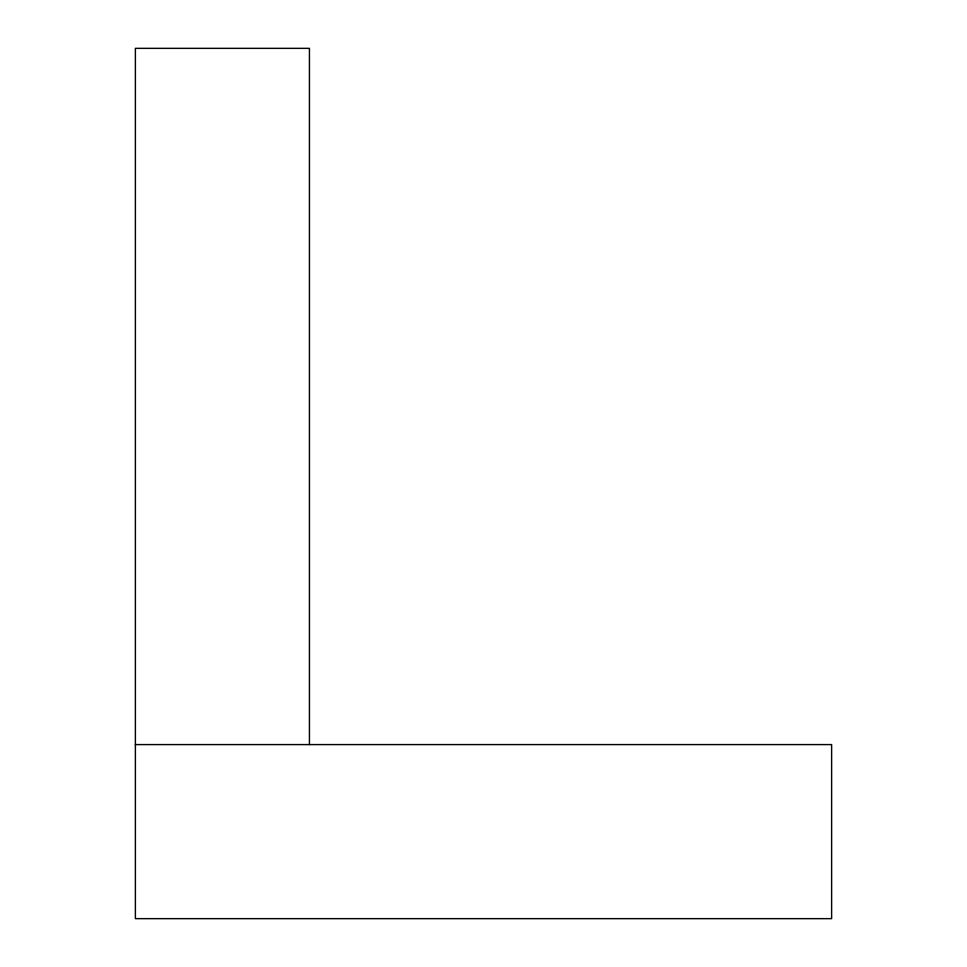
<?xml version="1.0" encoding="UTF-8"?>
<svg xmlns="http://www.w3.org/2000/svg" width="967" height="967" viewBox="0 0 967 967"><rect width="100%" height="100%" fill="white"/><g stroke="black" fill="none" stroke-linecap="round" stroke-linejoin="round"><path stroke-width="1.45" d="M135.38 744.59L831.62 744.59L831.62 918.65L135.38 918.65L135.38 48.35L309.44 48.35L309.44 744.59"/></g></svg>
